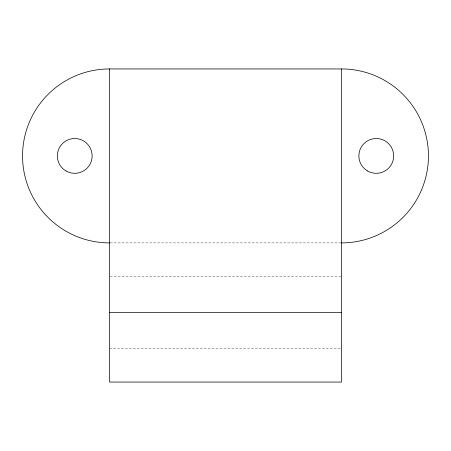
<?xml version="1.0" encoding="UTF-8"?>
<svg xmlns="http://www.w3.org/2000/svg" width="451" height="451" viewBox="0 0 451 451"><rect width="100%" height="100%" fill="white"/><g stroke="black" fill="none" stroke-linecap="round" stroke-linejoin="round"><path stroke-width="0.34" stroke-dasharray="2.25 1.69" d="M110.23 242.897L340.77 242.897M110.23 276.525L340.77 276.525M109.531 348.431L340.77 348.431"/><path stroke-width="0.68" d="M109.531 242.897A86.981 86.981 0 0 1 22.55 155.916A86.981 86.981 0 0 1 109.531 68.941L341.469 68.941A86.981 86.981 0 0 1 428.45 155.916A86.981 86.981 0 0 1 341.469 242.897M109.531 312.481L341.469 312.481M341.469 68.941L341.469 382.059L109.531 382.059L109.531 68.941M367.565 170.98A17.397 17.397 0 0 0 393.661 155.916A17.397 17.397 0 0 0 367.565 140.853A17.397 17.397 0 0 0 367.565 170.98M66.038 170.98A17.397 17.397 0 0 0 92.134 155.916A17.397 17.397 0 0 0 66.038 140.853A17.397 17.397 0 0 0 66.038 170.98"/></g></svg>
